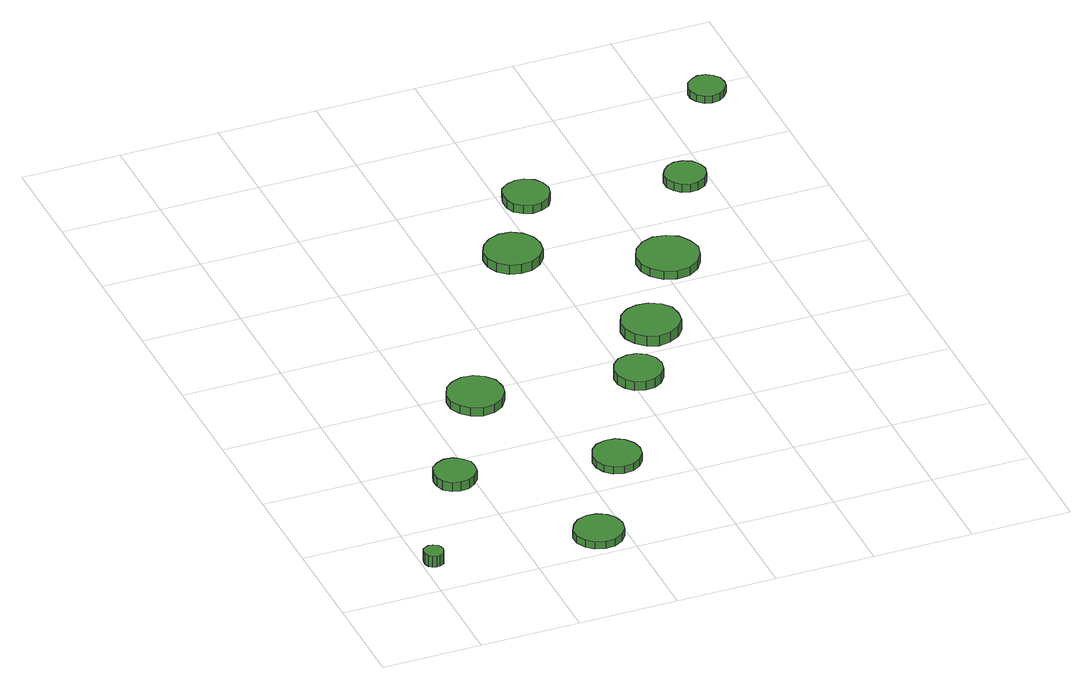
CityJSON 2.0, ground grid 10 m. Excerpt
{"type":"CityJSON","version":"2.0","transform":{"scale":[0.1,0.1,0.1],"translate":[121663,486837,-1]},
"CityObjects":{
"tree1":{"type":"SolitaryVegetationObject","attributes":{"function":"something"},"geometry":[{"type":"MultiSurface","lod":"1","boundaries":[[[0,1,2,3,4,5,6,7,8,9,10,11,12,13,14]],[[15,16,17,18,19,20,21,22,23,24,25,26,27,28,29]],[[0,29,28,1]],[[1,28,27,2]],[[2,27,26,3]],[[3,26,25,4]],[[4,25,24,5]],[[5,24,23,6]],[[6,23,22,7]],[[7,22,21,8]],[[8,21,20,9]],[[9,20,19,10]],[[10,19,18,11]],[[11,18,17,12]],[[12,17,16,13]],[[13,16,15,14]],[[14,15,29,0]]]}]},
"tree2":{"type":"SolitaryVegetationObject","attributes":{"function":"something"},"geometry":[{"type":"MultiSurface","lod":"1","boundaries":[[[30,31,32,33,34,35,36,37,38,39,40,41,42,43,44]],[[45,46,47,48,49,50,51,52,53,54,55,56,57,58,59]],[[30,59,58,31]],[[31,58,57,32]],[[32,57,56,33]],[[33,56,55,34]],[[34,55,54,35]],[[35,54,53,36]],[[36,53,52,37]],[[37,52,51,38]],[[38,51,50,39]],[[39,50,49,40]],[[40,49,48,41]],[[41,48,47,42]],[[42,47,46,43]],[[43,46,45,44]],[[44,45,59,30]]]}]},
"tree3":{"type":"SolitaryVegetationObject","attributes":{"function":"something"},"geometry":[{"type":"MultiSurface","lod":"1","boundaries":[[[60,61,62,63,64,65,66,67,68,69,70,71,72,73,74]],[[75,76,77,78,79,80,81,82,83,84,85,86,87,88,89]],[[60,89,88,61]],[[61,88,87,62]],[[62,87,86,63]],[[63,86,85,64]],[[64,85,84,65]],[[65,84,83,66]],[[66,83,82,67]],[[67,82,81,68]],[[68,81,80,69]],[[69,80,79,70]],[[70,79,78,71]],[[71,78,77,72]],[[72,77,76,73]],[[73,76,75,74]],[[74,75,89,60]]]}]},
"tree4":{"type":"SolitaryVegetationObject","attributes":{"function":"something"},"geometry":[{"type":"MultiSurface","lod":"1","boundaries":[[[90,91,92,93,94,95,96,97,98,99,100,101,102,103,104]],[[105,106,107,108,109,110,111,112,113,114,115,116,117,118,119]],[[90,119,118,91]],[[91,118,117,92]],[[92,117,116,93]],[[93,116,115,94]],[[94,115,114,95]],[[95,114,113,96]],[[96,113,112,97]],[[97,112,111,98]],[[98,111,110,99]],[[99,110,109,100]],[[100,109,108,101]],[[101,108,107,102]],[[102,107,106,103]],[[103,106,105,104]],[[104,105,119,90]]]}]},
"tree5":{"type":"SolitaryVegetationObject","attributes":{"function":"something"},"geometry":[{"type":"MultiSurface","lod":"1","boundaries":[[[120,121,122,123,124,125,126,127,128,129,130,131,132,133,134]],[[135,136,137,138,139,140,141,142,143,144,145,146,147,148,149]],[[120,149,148,121]],[[121,148,147,122]],[[122,147,146,123]],[[123,146,145,124]],[[124,145,144,125]],[[125,144,143,126]],[[126,143,142,127]],[[127,142,141,128]],[[128,141,140,129]],[[129,140,139,130]],[[130,139,138,131]],[[131,138,137,132]],[[132,137,136,133]],[[133,136,135,134]],[[134,135,149,120]]]}]},
"tree6":{"type":"SolitaryVegetationObject","attributes":{"function":"something"},"geometry":[{"type":"MultiSurface","lod":"1","boundaries":[[[150,151,152,153,154,155,156,157,158,159,160,161,162,163,164]],[[165,166,167,168,169,170,171,172,173,174,175,176,177,178,179]],[[150,179,178,151]],[[151,178,177,152]],[[152,177,176,153]],[[153,176,175,154]],[[154,175,174,155]],[[155,174,173,156]],[[156,173,172,157]],[[157,172,171,158]],[[158,171,170,159]],[[159,170,169,160]],[[160,169,168,161]],[[161,168,167,162]],[[162,167,166,163]],[[163,166,165,164]],[[164,165,179,150]]]}]},
"tree7":{"type":"SolitaryVegetationObject","attributes":{"function":"something"},"geometry":[{"type":"MultiSurface","lod":"1","boundaries":[[[180,181,182,183,184,185,186,187,188,189,190,191,192,193,194]],[[195,196,197,198,199,200,201,202,203,204,205,206,207,208,209]],[[180,209,208,181]],[[181,208,207,182]],[[182,207,206,183]],[[183,206,205,184]],[[184,205,204,185]],[[185,204,203,186]],[[186,203,202,187]],[[187,202,201,188]],[[188,201,200,189]],[[189,200,199,190]],[[190,199,198,191]],[[191,198,197,192]],[[192,197,196,193]],[[193,196,195,194]],[[194,195,209,180]]]}]},
"tree8":{"type":"SolitaryVegetationObject","attributes":{"function":"something"},"geometry":[{"type":"MultiSurface","lod":"1","boundaries":[[[210,211,212,213,214,215,216,217,218,219,220,221,222,223,224]],[[225,226,227,228,229,230,231,232,233,234,235,236,237,238,239]],[[210,239,238,211]],[[211,238,237,212]],[[212,237,236,213]],[[213,236,235,214]],[[214,235,234,215]],[[215,234,233,216]],[[216,233,232,217]],[[217,232,231,218]],[[218,231,230,219]],[[219,230,229,220]],[[220,229,228,221]],[[221,228,227,222]],[[222,227,226,223]],[[223,226,225,224]],[[224,225,239,210]]]}]},
"tree9":{"type":"SolitaryVegetationObject","attributes":{"function":"something"},"geometry":[{"type":"MultiSurface","lod":"1","boundaries":[[[240,241,242,243,244,245,246,247,248,249,250,251,252,253,254]],[[255,256,257,258,259,260,261,262,263,264,265,266,267,268,269]],[[240,269,268,241]],[[241,268,267,242]],[[242,267,266,243]],[[243,266,265,244]],[[244,265,264,245]],[[245,264,263,246]],[[246,263,262,247]],[[247,262,261,248]],[[248,261,260,249]],[[249,260,259,250]],[[250,259,258,251]],[[251,258,257,252]],[[252,257,256,253]],[[253,256,255,254]],[[254,255,269,240]]]}]},
"tree10":{"type":"SolitaryVegetationObject","attributes":{"function":"something"},"geometry":[{"type":"MultiSurface","lod":"1","boundaries":[[[270,271,272,273,274,275,276,277,278,279,280,281,282,283,284]],[[285,286,287,288,289,290,291,292,293,294,295,296,297,298,299]],[[270,299,298,271]],[[271,298,297,272]],[[272,297,296,273]],[[273,296,295,274]],[[274,295,294,275]],[[275,294,293,276]],[[276,293,292,277]],[[277,292,291,278]],[[278,291,290,279]],[[279,290,289,280]],[[280,289,288,281]],[[281,288,287,282]],[[282,287,286,283]],[[283,286,285,284]],[[284,285,299,270]]]}]},
"tree11":{"type":"SolitaryVegetationObject","attributes":{"function":"something"},"geometry":[{"type":"MultiSurface","lod":"1","boundaries":[[[300,301,302,303,304,305,306,307,308,309,310,311,312,313,314]],[[315,316,317,318,319,320,321,322,323,324,325,326,327,328,329]],[[300,329,328,301]],[[301,328,327,302]],[[302,327,326,303]],[[303,326,325,304]],[[304,325,324,305]],[[305,324,323,306]],[[306,323,322,307]],[[307,322,321,308]],[[308,321,320,309]],[[309,320,319,310]],[[310,319,318,311]],[[311,318,317,312]],[[312,317,316,313]],[[313,316,315,314]],[[314,315,329,300]]]}]},
"tree12":{"type":"SolitaryVegetationObject","attributes":{"function":"something"},"geometry":[{"type":"MultiSurface","lod":"1","boundaries":[[[330,331,332,333,334,335,336,337,338,339,340,341,342,343,344]],[[345,346,347,348,349,350,351,352,353,354,355,356,357,358,359]],[[330,359,358,331]],[[331,358,357,332]],[[332,357,356,333]],[[333,356,355,334]],[[334,355,354,335]],[[335,354,353,336]],[[336,353,352,337]],[[337,352,351,338]],[[338,351,350,339]],[[339,350,349,340]],[[340,349,348,341]],[[341,348,347,342]],[[342,347,346,343]],[[343,346,345,344]],[[344,345,359,330]]]}]}
},
"vertices":[
[22,48,19],[21,52,19],[19,55,19],[15,57,19],[11,58,19],[7,56,19],[4,54,19],[3,50,19],[3,46,19],[4,42,19],[7,39,19],[11,38,19],[15,38,19],[19,40,19],[21,44,19],[21,44,7],[19,40,7],[15,38,7],[11,38,7],[7,39,7],[4,42,7],[3,46,7],[3,50,7],[4,54,7],[7,56,7],[11,58,7],[15,57,7],[19,55,7],[21,52,7],[22,48,7],
[104,170,17],[103,178,17],[97,185,17],[90,190,17],[81,191,17],[73,188,17],[66,182,17],[63,174,17],[63,165,17],[66,157,17],[73,151,17],[81,149,17],[90,150,17],[97,154,17],[103,161,17],[103,161,7],[97,154,7],[90,150,7],[81,149,7],[73,151,7],[66,157,7],[63,165,7],[63,174,7],[66,182,7],[73,188,7],[81,191,7],[90,190,7],[97,185,7],[103,178,7],[104,170,7],
[197,29,16],[195,39,16],[189,47,16],[180,52,16],[170,53,16],[160,50,16],[153,43,16],[148,34,16],[148,24,16],[153,15,16],[160,8,16],[170,5,16],[180,6,16],[189,11,16],[195,19,16],[195,19,8],[189,11,8],[180,6,8],[170,5,8],[160,8,8],[153,15,8],[148,24,8],[148,34,8],[153,43,8],[160,50,8],[170,53,8],[180,52,8],[189,47,8],[195,39,8],[197,29,8],
[180,287,16],[178,299,16],[171,308,16],[161,314,16],[149,315,16],[138,311,16],[130,304,16],[125,293,16],[125,281,16],[130,271,16],[138,263,16],[149,259,16],[161,260,16],[171,266,16],[178,276,16],[178,276,7],[171,266,7],[161,260,7],[149,259,7],[138,263,7],[130,271,7],[125,281,7],[125,293,7],[130,304,7],[138,311,7],[149,315,7],[161,314,7],[171,308,7],[178,299,7],[180,287,7],
[261,142,15],[259,152,15],[253,160,15],[245,165,15],[235,166,15],[225,163,15],[218,156,15],[214,147,15],[214,137,15],[218,128,15],[225,121,15],[235,118,15],[245,119,15],[253,124,15],[259,132,15],[259,132,7],[253,124,7],[245,119,7],[235,118,7],[225,121,7],[218,128,7],[214,137,7],[214,147,7],[218,156,7],[225,163,7],[235,166,7],[245,165,7],[253,160,7],[259,152,7],[261,142,7],
[334,267,16],[332,277,16],[326,285,16],[318,290,16],[308,291,16],[298,288,16],[291,281,16],[287,272,16],[287,262,16],[291,253,16],[298,246,16],[308,243,16],[318,244,16],[326,249,16],[332,257,16],[332,257,6],[326,249,6],[318,244,6],[308,243,6],[298,246,6],[291,253,6],[287,262,6],[287,272,6],[291,281,6],[298,288,6],[308,291,6],[318,290,6],[326,285,6],[332,277,6],[334,267,6],
[305,499,16],[303,510,16],[296,520,16],[286,526,16],[274,527,16],[263,523,16],[254,515,16],[249,505,16],[249,493,16],[254,482,16],[263,474,16],[274,471,16],[286,472,16],[296,478,16],[303,487,16],[303,487,6],[296,478,6],[286,472,6],[274,471,6],[263,474,6],[254,482,6],[249,493,6],[249,505,6],[254,515,6],[263,523,6],[274,527,6],[286,526,6],[296,520,6],[303,510,6],[305,499,6],
[380,337,17],[378,349,17],[371,358,17],[360,364,17],[348,365,17],[337,362,17],[328,354,17],[323,343,17],[323,331,17],[328,320,17],[337,312,17],[348,308,17],[360,310,17],[371,316,17],[378,325,17],[378,325,6],[371,316,6],[360,310,6],[348,308,6],[337,312,6],[328,320,6],[323,331,6],[323,343,6],[328,354,6],[337,362,6],[348,365,6],[360,364,6],[371,358,6],[378,349,6],[380,337,6],
[348,583,16],[346,592,16],[341,600,16],[332,605,16],[323,606,16],[314,603,16],[306,597,16],[303,588,16],[303,578,16],[306,569,16],[314,563,16],[323,560,16],[332,561,16],[341,566,16],[346,574,16],[346,574,7],[341,566,7],[332,561,7],[323,560,7],[314,563,7],[306,569,7],[303,578,7],[303,588,7],[306,597,7],[314,603,7],[323,606,7],[332,605,7],[341,600,7],[346,592,7],[348,583,7],
[441,438,15],[438,450,15],[431,461,15],[420,467,15],[407,469,15],[395,465,15],[385,456,15],[380,444,15],[380,431,15],[385,420,15],[395,411,15],[407,407,15],[420,408,15],[431,415,15],[438,425,15],[438,425,6],[431,415,6],[420,408,6],[407,407,6],[395,411,6],[385,420,6],[380,431,6],[380,444,6],[385,456,6],[395,465,6],[407,469,6],[420,467,6],[431,461,6],[438,450,6],[441,438,6],
[497,558,16],[495,566,16],[490,573,16],[482,577,16],[474,578,16],[466,575,16],[460,569,16],[456,562,16],[456,553,16],[460,546,16],[466,540,16],[474,537,16],[482,538,16],[490,542,16],[495,549,16],[495,549,7],[490,542,7],[482,538,7],[474,537,7],[466,540,7],[460,546,7],[456,553,7],[456,562,7],[460,569,7],[466,575,7],[474,578,7],[482,577,7],[490,573,7],[495,566,7],[497,558,7],
[570,688,15],[569,696,15],[564,702,15],[558,706,15],[550,707,15],[543,704,15],[537,699,15],[534,692,15],[534,685,15],[537,678,15],[543,672,15],[550,670,15],[558,671,15],[564,675,15],[569,681,15],[569,681,7],[564,675,7],[558,671,7],[550,670,7],[543,672,7],[537,678,7],[534,685,7],[534,692,7],[537,699,7],[543,704,7],[550,707,7],[558,706,7],[564,702,7],[569,696,7],[570,688,7]
]}
